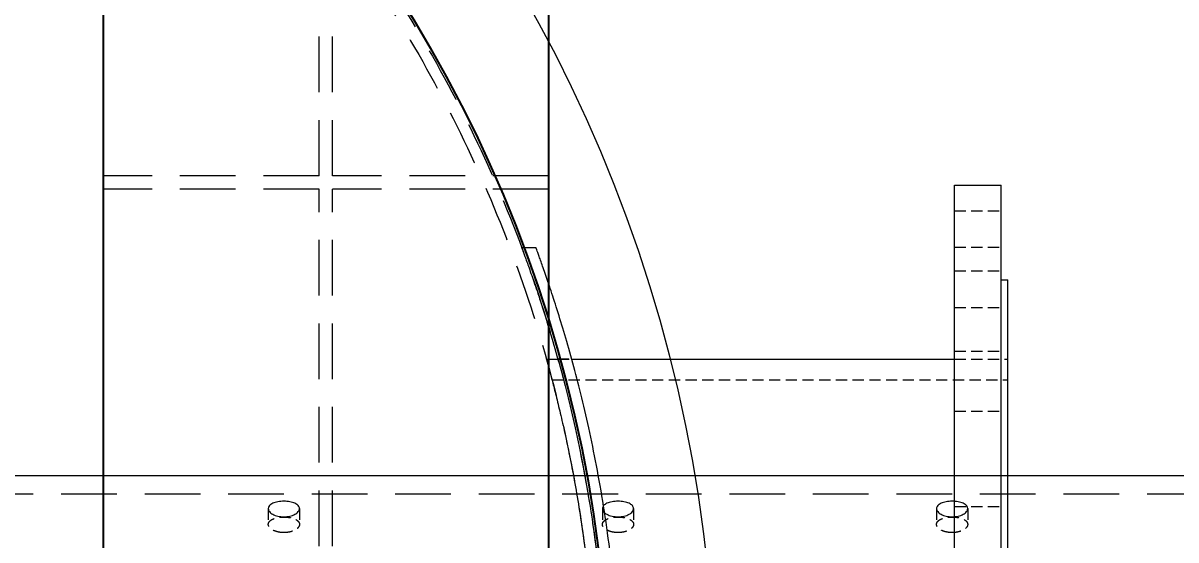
# Model space of a CAD drawing. Header units: millimetres. Extents: x -46397 to 283259, y -8690 to 23983.
# Drawn here: x 122625 to 123142, y 380 to 612 of the extents above; entities that cross this region are included whole.
import ezdxf

# ---------------------------------------------------------------- set-up
doc = ezdxf.new("R2010")
doc.units = ezdxf.units.MM
doc.linetypes.add('HIDDEN', pattern=[0.375, 0.25, -0.125])
doc.linetypes.add('HIDDENX2', pattern=[0.75, 0.5, -0.25])
doc.layers.get('Defpoints').update_dxf_attribs({"lineweight": 0})
for name, color, linetype, lineweight in [('CHUAN NET KHUAT', 4, 'HIDDEN', 0), ('DUONGCHINH', 7, 'Continuous', 25), ('PHANTOM 2', 8, 'Continuous', 0)]:
    doc.layers.add(name, color=color, linetype=linetype, lineweight=lineweight)
doc.layers.add('flashshoot', color=7, linetype='Continuous')
doc.styles.add('GHI CHÚ 1', font='isocp_IV25.ttf', dxfattribs={"width": 0.8})
doc.dimstyles.new('1-30SCALE', dxfattribs={"dimtxt": 75, "dimasz": 75, "dimexe": 37.5, "dimexo": 30, "dimgap": 30, "dimtad": 1, "dimtoh": 1, "dimdec": 0, "dimdsep": 46, "dimtxsty": 'GHI CHÚ 1', "dimcen": 0.09, "dimclrd": 256, "dimclre": 256, "dimclrt": 2, "dimadec": 0, "dimazin": 0, "dimtfac": 1, "dimtdec": 0, "dimtofl": 0, "dimtmove": 0, "dimatfit": 3, "dimfxl": 1, "dimlwd": 0, "dimlwe": 0, "dimarcsym": 0})

# ---------------------------------------------------------------- blocks, each defined once
blk = doc.blocks.new('A$C90275d84')
at = {"color": 2, "linetype": 'Continuous', "lineweight": 0, "ltscale": 10}
blk.add_line((-109.55, 1960), (-109.55, -3000), dxfattribs=at)
at = {"color": 1, "linetype": 'HIDDENX2', "lineweight": 0, "ltscale": 50}
blk.add_line((-101.37, 1960), (-101.37, -3000), dxfattribs=at)
at = {"color": 1, "linetype": 'HIDDENX2', "lineweight": 0, "ltscale": 10}
for p, q in [((-94.87, 767), (-87.79, 767)), ((-94.87, 753), (-87.79, 753)), ((-94.87, 617), (-87.79, 617)), ((-94.87, 603), (-87.79, 603)), ((-94.87, 467), (-87.79, 467)), ((-94.87, 453), (-87.79, 453))]:
    blk.add_line(p, q, dxfattribs=at)
at = {"color": 2, "linetype": 'Continuous', "lineweight": 0, "ltscale": 10}
for points in [[(-91.18, 760), (-91.18, 759.56), (-91.2, 759.11), (-91.3, 758.2), (-91.38, 757.75), (-91.57, 756.89), (-91.69, 756.48), (-91.98, 755.71), (-92.13, 755.36), (-92.47, 754.74), (-92.66, 754.45), (-93.06, 753.93), (-93.28, 753.71), (-93.73, 753.35), (-93.96, 753.22), (-94.42, 753.04), (-94.65, 753), (-95.09, 753), (-95.32, 753.04), (-95.76, 753.22), (-95.98, 753.35), (-96.39, 753.71), (-96.59, 753.93), (-96.94, 754.45), (-97.11, 754.74), (-97.39, 755.36), (-97.53, 755.71), (-97.76, 756.48), (-97.86, 756.89), (-98.02, 757.75), (-98.08, 758.2), (-98.16, 759.11), (-98.18, 759.56), (-98.18, 760.44), (-98.16, 760.89), (-98.08, 761.8), (-98.02, 762.25), (-97.86, 763.11), (-97.76, 763.52), (-97.53, 764.29), (-97.39, 764.64), (-97.11, 765.26), (-96.94, 765.55), (-96.59, 766.07), (-96.39, 766.29), (-95.98, 766.65), (-95.76, 766.78), (-95.32, 766.96), (-95.09, 767), (-94.65, 767), (-94.42, 766.96), (-93.96, 766.78), (-93.73, 766.65), (-93.28, 766.29), (-93.06, 766.07), (-92.66, 765.55), (-92.47, 765.26), (-92.13, 764.64), (-91.98, 764.29), (-91.69, 763.52), (-91.57, 763.11), (-91.38, 762.25), (-91.3, 761.8), (-91.2, 760.89), (-91.18, 760.44), (-91.18, 760)], [(-91.18, 610), (-91.18, 609.56), (-91.2, 609.11), (-91.3, 608.2), (-91.38, 607.75), (-91.57, 606.89), (-91.69, 606.48), (-91.98, 605.71), (-92.13, 605.36), (-92.47, 604.74), (-92.66, 604.45), (-93.06, 603.93), (-93.28, 603.71), (-93.73, 603.35), (-93.96, 603.22), (-94.42, 603.04), (-94.65, 603), (-95.09, 603), (-95.32, 603.04), (-95.76, 603.22), (-95.98, 603.35), (-96.39, 603.71), (-96.59, 603.93), (-96.94, 604.45), (-97.11, 604.74), (-97.39, 605.36), (-97.53, 605.71), (-97.76, 606.48), (-97.86, 606.89), (-98.02, 607.75), (-98.08, 608.2), (-98.16, 609.11), (-98.18, 609.56), (-98.18, 610.44), (-98.16, 610.89), (-98.08, 611.8), (-98.02, 612.25), (-97.86, 613.11), (-97.76, 613.52), (-97.53, 614.29), (-97.39, 614.64), (-97.11, 615.26), (-96.94, 615.55), (-96.59, 616.07), (-96.39, 616.29), (-95.98, 616.65), (-95.76, 616.78), (-95.32, 616.96), (-95.09, 617), (-94.65, 617), (-94.42, 616.96), (-93.96, 616.78), (-93.73, 616.65), (-93.28, 616.29), (-93.06, 616.07), (-92.66, 615.55), (-92.47, 615.26), (-92.13, 614.64), (-91.98, 614.29), (-91.69, 613.52), (-91.57, 613.11), (-91.38, 612.25), (-91.3, 611.8), (-91.2, 610.89), (-91.18, 610.44), (-91.18, 610)], [(-91.18, 460), (-91.18, 459.56), (-91.2, 459.11), (-91.3, 458.2), (-91.38, 457.75), (-91.57, 456.89), (-91.69, 456.48), (-91.98, 455.71), (-92.13, 455.36), (-92.47, 454.74), (-92.66, 454.45), (-93.06, 453.93), (-93.28, 453.71), (-93.73, 453.35), (-93.96, 453.22), (-94.42, 453.04), (-94.65, 453), (-95.09, 453), (-95.32, 453.04), (-95.76, 453.22), (-95.98, 453.35), (-96.39, 453.71), (-96.59, 453.93), (-96.94, 454.45), (-97.11, 454.74), (-97.39, 455.36), (-97.53, 455.71), (-97.76, 456.48), (-97.86, 456.89), (-98.02, 457.75), (-98.08, 458.2), (-98.16, 459.11), (-98.18, 459.56), (-98.18, 460.44), (-98.16, 460.89), (-98.08, 461.8), (-98.02, 462.25), (-97.86, 463.11), (-97.76, 463.52), (-97.53, 464.29), (-97.39, 464.64), (-97.11, 465.26), (-96.94, 465.55), (-96.59, 466.07), (-96.39, 466.29), (-95.98, 466.65), (-95.76, 466.78), (-95.32, 466.96), (-95.09, 467), (-94.65, 467), (-94.42, 466.96), (-93.96, 466.78), (-93.73, 466.65), (-93.28, 466.29), (-93.06, 466.07), (-92.66, 465.55), (-92.47, 465.26), (-92.13, 464.64), (-91.98, 464.29), (-91.69, 463.52), (-91.57, 463.11), (-91.38, 462.25), (-91.3, 461.8), (-91.2, 460.89), (-91.18, 460.44), (-91.18, 460)]]:
    blk.add_open_spline(points, degree=3, knots=[0, 0, 0, 0, 1.318789, 1.318789, 2.637578, 2.637578, 3.956368, 3.956368, 5.275157, 5.275157, 6.593945, 6.593945, 7.912734, 7.912734, 9.231522, 9.231522, 10.550311, 10.550311, 11.869099, 11.869099, 13.187888, 13.187888, 14.506676, 14.506676, 15.825465, 15.825465, 17.144254, 17.144254, 18.463043, 18.463043, 19.781833, 19.781833, 21.100622, 21.100622, 22.419411, 22.419411, 23.7382, 23.7382, 25.05699, 25.05699, 26.375779, 26.375779, 27.694567, 27.694567, 29.013356, 29.013356, 30.332144, 30.332144, 31.650933, 31.650933, 32.969721, 32.969721, 34.28851, 34.28851, 35.607298, 35.607298, 36.926087, 36.926087, 38.244876, 38.244876, 39.563665, 39.563665, 40.882454, 40.882454, 42.201244, 42.201244, 42.201244, 42.201244], dxfattribs=at)
at = {"color": 1, "linetype": 'HIDDENX2', "lineweight": 0, "ltscale": 10}
for points in [[(-84.08, 760), (-84.08, 760.44), (-84.1, 760.89), (-84.2, 761.8), (-84.28, 762.25), (-84.48, 763.11), (-84.6, 763.52), (-84.88, 764.29), (-85.04, 764.64), (-85.38, 765.26), (-85.57, 765.55), (-85.97, 766.07), (-86.19, 766.29), (-86.64, 766.65), (-86.88, 766.78), (-87.34, 766.96), (-87.57, 767), (-88.01, 767), (-88.23, 766.96), (-88.68, 766.78), (-88.89, 766.65), (-89.3, 766.29), (-89.5, 766.07), (-89.86, 765.55), (-90.02, 765.26), (-90.3, 764.64), (-90.43, 764.29), (-90.66, 763.52), (-90.76, 763.11), (-90.92, 762.25), (-90.98, 761.8), (-91.06, 760.89), (-91.08, 760.44), (-91.08, 759.56), (-91.06, 759.11), (-90.98, 758.2), (-90.92, 757.75), (-90.76, 756.89), (-90.66, 756.48), (-90.43, 755.71), (-90.3, 755.36), (-90.02, 754.74), (-89.86, 754.45), (-89.5, 753.93), (-89.3, 753.71), (-88.89, 753.35), (-88.68, 753.22), (-88.23, 753.04), (-88.01, 753), (-87.57, 753), (-87.34, 753.04), (-86.88, 753.22), (-86.64, 753.35), (-86.19, 753.71), (-85.97, 753.93), (-85.57, 754.45), (-85.38, 754.74), (-85.04, 755.36), (-84.88, 755.71), (-84.6, 756.48), (-84.48, 756.89), (-84.28, 757.75), (-84.2, 758.2), (-84.1, 759.11), (-84.08, 759.56), (-84.08, 760)], [(-84.08, 610), (-84.08, 610.44), (-84.1, 610.89), (-84.2, 611.8), (-84.28, 612.25), (-84.48, 613.11), (-84.6, 613.52), (-84.88, 614.29), (-85.04, 614.64), (-85.38, 615.26), (-85.57, 615.55), (-85.97, 616.07), (-86.19, 616.29), (-86.64, 616.65), (-86.88, 616.78), (-87.34, 616.96), (-87.57, 617), (-88.01, 617), (-88.23, 616.96), (-88.68, 616.78), (-88.89, 616.65), (-89.3, 616.29), (-89.5, 616.07), (-89.86, 615.55), (-90.02, 615.26), (-90.3, 614.64), (-90.43, 614.29), (-90.66, 613.52), (-90.76, 613.11), (-90.92, 612.25), (-90.98, 611.8), (-91.06, 610.89), (-91.08, 610.44), (-91.08, 609.56), (-91.06, 609.11), (-90.98, 608.2), (-90.92, 607.75), (-90.76, 606.89), (-90.66, 606.48), (-90.43, 605.71), (-90.3, 605.36), (-90.02, 604.74), (-89.86, 604.45), (-89.5, 603.93), (-89.3, 603.71), (-88.89, 603.35), (-88.68, 603.22), (-88.23, 603.04), (-88.01, 603), (-87.57, 603), (-87.34, 603.04), (-86.88, 603.22), (-86.64, 603.35), (-86.19, 603.71), (-85.97, 603.93), (-85.57, 604.45), (-85.38, 604.74), (-85.04, 605.36), (-84.88, 605.71), (-84.6, 606.48), (-84.48, 606.89), (-84.28, 607.75), (-84.2, 608.2), (-84.1, 609.11), (-84.08, 609.56), (-84.08, 610)], [(-84.08, 460), (-84.08, 460.44), (-84.1, 460.89), (-84.2, 461.8), (-84.28, 462.25), (-84.48, 463.11), (-84.6, 463.52), (-84.88, 464.29), (-85.04, 464.64), (-85.38, 465.26), (-85.57, 465.55), (-85.97, 466.07), (-86.19, 466.29), (-86.64, 466.65), (-86.88, 466.78), (-87.34, 466.96), (-87.57, 467), (-88.01, 467), (-88.23, 466.96), (-88.68, 466.78), (-88.89, 466.65), (-89.3, 466.29), (-89.5, 466.07), (-89.86, 465.55), (-90.02, 465.26), (-90.3, 464.64), (-90.43, 464.29), (-90.66, 463.52), (-90.76, 463.11), (-90.92, 462.25), (-90.98, 461.8), (-91.06, 460.89), (-91.08, 460.44), (-91.08, 459.56), (-91.06, 459.11), (-90.98, 458.2), (-90.92, 457.75), (-90.76, 456.89), (-90.66, 456.48), (-90.43, 455.71), (-90.3, 455.36), (-90.02, 454.74), (-89.86, 454.45), (-89.5, 453.93), (-89.3, 453.71), (-88.89, 453.35), (-88.68, 453.22), (-88.23, 453.04), (-88.01, 453), (-87.57, 453), (-87.34, 453.04), (-86.88, 453.22), (-86.64, 453.35), (-86.19, 453.71), (-85.97, 453.93), (-85.57, 454.45), (-85.38, 454.74), (-85.04, 455.36), (-84.88, 455.71), (-84.6, 456.48), (-84.48, 456.89), (-84.28, 457.75), (-84.2, 458.2), (-84.1, 459.11), (-84.08, 459.56), (-84.08, 460)]]:
    blk.add_open_spline(points, degree=3, knots=[0, 0, 0, 0, 1.318854, 1.318854, 2.637708, 2.637708, 3.956563, 3.956563, 5.275417, 5.275417, 6.59427, 6.59427, 7.913123, 7.913123, 9.231977, 9.231977, 10.55083, 10.55083, 11.869683, 11.869683, 13.188536, 13.188536, 14.507389, 14.507389, 15.826243, 15.826243, 17.145097, 17.145097, 18.463951, 18.463951, 19.782805, 19.782805, 21.10166, 21.10166, 22.420514, 22.420514, 23.739368, 23.739368, 25.058222, 25.058222, 26.377077, 26.377077, 27.69593, 27.69593, 29.014783, 29.014783, 30.333636, 30.333636, 31.652489, 31.652489, 32.971343, 32.971343, 34.290196, 34.290196, 35.609049, 35.609049, 36.927902, 36.927902, 38.246757, 38.246757, 39.565611, 39.565611, 40.884465, 40.884465, 42.203319, 42.203319, 42.203319, 42.203319], dxfattribs=at)
blk = doc.blocks.new('A$Cd0a137ae')
at = {"color": 3, "linetype": 'HIDDENX2', "lineweight": 0, "ltscale": 50}
for radius in [605, 600, 600]:
    blk.add_circle((0, 2.33), radius, dxfattribs=at)
at = {"color": 2, "linetype": 'Continuous', "lineweight": 0}
blk.add_arc((0, 2.33), 606, 270, 90, dxfattribs=at)
at = {"layer": 'DUONGCHINH', "color": 2}
blk.add_circle((0, 2.33), 606, dxfattribs=at)
blk = doc.blocks.new('A$C87972526')
at = {"color": 5, "linetype": 'Continuous', "lineweight": 0}
blk.add_circle((0, 2.34), 656, dxfattribs=at)
blk = doc.blocks.new('ksajd jkajkdqwe')
at = {"color": 2, "linetype": 'Continuous', "lineweight": 0, "ltscale": 10}
for p, q in [((5765.75, 0.05), (5765.75, 240.05)), ((5765.75, 240.05), (5786.75, 240.05)), ((5786.75, 0.05), (5786.75, 240.05)), ((5571.41, 212), (5577.81, 212)), ((5786.75, 197.55), (5789.75, 197.55)), ((5789.75, 0.05), (5789.75, 197.55)), ((5582.48, 162), (5587.67, 162)), ((5593.89, 162), (5765.75, 162))]:
    blk.add_line(p, q, dxfattribs=at)
at = {"color": 1, "linetype": 'HIDDENX2', "lineweight": 0, "ltscale": 10}
for p, q in [((5765.75, 228.55), (5786.75, 228.55)), ((5765.75, 212.19), (5786.75, 212.19)), ((5765.75, 201.55), (5786.75, 201.55)), ((5765.75, 185.19), (5786.75, 185.19)), ((5587.66, 162.03), (5593.89, 162.03)), ((5587.67, 162), (5593.89, 162)), ((5765.75, 165.58), (5786.75, 165.58)), ((5765.75, 162), (5789.75, 162)), ((5765.75, 162), (5789.75, 162)), ((5585, 152.73), (5789.75, 152.73)), ((5765.75, 138.58), (5786.75, 138.58)), ((5765.75, 95.83), (5786.75, 95.83))]:
    blk.add_line(p, q, dxfattribs=at)
at = {"color": 2, "linetype": 'Continuous', "lineweight": 0, "ltscale": 10}
for points, knots in [([(5571.41, 212), (5571.41, 212), (5571.53, 211.68), (5572.02, 210.35), (5572.39, 209.35), (5573.39, 206.64), (5574.01, 204.93), (5575.46, 200.84), (5576.3, 198.45), (5578.15, 193.02), (5579.17, 189.99), (5581.33, 183.32), (5582.48, 179.7), (5584.83, 171.94), (5586.04, 167.8), (5588.48, 159.13), (5589.7, 154.6), (5592.09, 145.25), (5593.3, 140.28), (5595.7, 129.78), (5596.89, 124.26), (5599.19, 112.75), (5600.3, 106.75), (5602.38, 94.38), (5603.36, 88), (5605.13, 74.96), (5605.93, 68.29), (5607.31, 54.78), (5607.89, 47.94), (5608.82, 34.2), (5609.17, 27.3), (5609.64, 13.58), (5609.75, 6.76), (5609.75, -6.66), (5609.64, -13.48), (5609.17, -27.2), (5608.82, -34.09), (5607.89, -47.83), (5607.31, -54.68), (5605.93, -68.19), (5605.13, -74.85), (5603.36, -87.89), (5602.38, -94.27), (5600.3, -106.65), (5599.19, -112.64), (5596.89, -124.16), (5595.7, -129.68), (5593.3, -140.17), (5592.09, -145.15), (5589.7, -154.49), (5588.48, -159.03), (5586.04, -167.7), (5584.83, -171.83), (5582.48, -179.59), (5581.33, -183.22), (5579.17, -189.88), (5578.15, -192.92), (5576.3, -198.35), (5575.46, -200.74), (5574.01, -204.83), (5573.39, -206.53), (5572.39, -209.25), (5572.02, -210.25), (5571.53, -211.58), (5571.41, -211.9), (5571.41, -211.9)], [0, 0, 0, 0, 20.151758, 20.151758, 40.303516, 40.303516, 60.455274, 60.455274, 80.607031, 80.607031, 100.758789, 100.758789, 120.910547, 120.910547, 141.062305, 141.062305, 161.214063, 161.214063, 181.354281, 181.354281, 201.4945, 201.4945, 221.634718, 221.634718, 241.774936, 241.774936, 261.915155, 261.915155, 282.055373, 282.055373, 302.195592, 302.195592, 322.33581, 322.33581, 342.476028, 342.476028, 362.616247, 362.616247, 382.756465, 382.756465, 402.896684, 402.896684, 423.036902, 423.036902, 443.17712, 443.17712, 463.317339, 463.317339, 483.457557, 483.457557, 503.609315, 503.609315, 523.761073, 523.761073, 543.912831, 543.912831, 564.064589, 564.064589, 584.216346, 584.216346, 604.368104, 604.368104, 624.519862, 624.519862, 644.67162, 644.67162, 644.67162, 644.67162]), ([(5577.81, -211.9), (5577.81, -211.9), (5577.93, -211.58), (5578.42, -210.25), (5578.78, -209.25), (5579.77, -206.54), (5580.38, -204.83), (5581.82, -200.74), (5582.65, -198.35), (5584.48, -192.92), (5585.49, -189.89), (5587.62, -183.22), (5588.75, -179.6), (5591.09, -171.84), (5592.29, -167.7), (5594.69, -159.03), (5595.9, -154.49), (5598.26, -145.15), (5599.46, -140.17), (5601.84, -129.68), (5603.02, -124.16), (5605.3, -112.64), (5606.39, -106.64), (5608.46, -94.27), (5609.42, -87.89), (5611.18, -74.85), (5611.96, -68.18), (5613.33, -54.67), (5613.91, -47.83), (5614.83, -34.09), (5615.18, -27.19), (5615.64, -13.48), (5615.75, -6.66), (5615.75, 6.76), (5615.64, 13.58), (5615.18, 27.3), (5614.83, 34.19), (5613.91, 47.93), (5613.33, 54.77), (5611.96, 68.28), (5611.18, 74.95), (5609.42, 87.99), (5608.46, 94.37), (5606.39, 106.75), (5605.3, 112.74), (5603.02, 124.26), (5601.84, 129.78), (5599.46, 140.28), (5598.26, 145.25), (5595.9, 154.6), (5594.69, 159.13), (5592.29, 167.81), (5591.09, 171.94), (5588.75, 179.7), (5587.62, 183.33), (5585.49, 189.99), (5584.48, 193.03), (5582.65, 198.45), (5581.82, 200.84), (5580.38, 204.93), (5579.77, 206.64), (5578.78, 209.35), (5578.42, 210.35), (5577.93, 211.68), (5577.81, 212), (5577.81, 212)], [0, 0, 0, 0, 20.147644, 20.147644, 40.295288, 40.295288, 60.442932, 60.442932, 80.590576, 80.590576, 100.73822, 100.73822, 120.885864, 120.885864, 141.033508, 141.033508, 161.181152, 161.181152, 181.317733, 181.317733, 201.454314, 201.454314, 221.590894, 221.590894, 241.727475, 241.727475, 261.864056, 261.864056, 282.000636, 282.000636, 302.137217, 302.137217, 322.273798, 322.273798, 342.410378, 342.410378, 362.546959, 362.546959, 382.68354, 382.68354, 402.82012, 402.82012, 422.956701, 422.956701, 443.093282, 443.093282, 463.229862, 463.229862, 483.366443, 483.366443, 503.514087, 503.514087, 523.661731, 523.661731, 543.809375, 543.809375, 563.957019, 563.957019, 584.104663, 584.104663, 604.252307, 604.252307, 624.399951, 624.399951, 644.547595, 644.547595, 644.547595, 644.547595]), ([(5582.48, 162), (5582.48, 162), (5582.55, 161.76), (5582.83, 160.75), (5583.04, 159.99), (5583.61, 157.93), (5583.96, 156.63), (5584.79, 153.51), (5585.28, 151.69), (5586.34, 147.55), (5586.93, 145.23), (5588.17, 140.13), (5588.83, 137.36), (5590.2, 131.42), (5590.9, 128.26), (5592.31, 121.62), (5593.02, 118.15), (5594.41, 110.99), (5595.12, 107.18), (5596.52, 99.14), (5597.22, 94.91), (5598.56, 86.09), (5599.21, 81.5), (5600.43, 72.03), (5601.01, 67.15), (5602.04, 57.18), (5602.51, 52.09), (5603.32, 41.77), (5603.66, 36.55), (5604.21, 26.07), (5604.41, 20.81), (5604.68, 10.36), (5604.75, 5.16), (5604.75, -5.06), (5604.68, -10.25), (5604.41, -20.71), (5604.21, -25.96), (5603.66, -36.45), (5603.32, -41.67), (5602.51, -51.99), (5602.04, -57.08), (5601.01, -67.05), (5600.43, -71.93), (5599.21, -81.4), (5598.56, -85.99), (5597.22, -94.8), (5596.52, -99.03), (5595.12, -107.07), (5594.41, -110.88), (5593.02, -118.05), (5592.31, -121.52), (5590.9, -128.16), (5590.2, -131.32), (5588.83, -137.26), (5588.17, -140.03), (5586.93, -145.12), (5586.34, -147.44), (5585.28, -151.58), (5584.79, -153.4), (5583.96, -156.52), (5583.61, -157.82), (5583.04, -159.88), (5582.83, -160.65), (5582.55, -161.66), (5582.48, -161.9), (5582.48, -161.9)], [0, 0, 0, 0, 15.334895, 15.334895, 30.669791, 30.669791, 46.004686, 46.004686, 61.339582, 61.339582, 76.674477, 76.674477, 92.009372, 92.009372, 107.344268, 107.344268, 122.679163, 122.679163, 138.011115, 138.011115, 153.343068, 153.343068, 168.67502, 168.67502, 184.006972, 184.006972, 199.338924, 199.338924, 214.670877, 214.670877, 230.002829, 230.002829, 245.334781, 245.334781, 260.666733, 260.666733, 275.998686, 275.998686, 291.330638, 291.330638, 306.66259, 306.66259, 321.994542, 321.994542, 337.326495, 337.326495, 352.658447, 352.658447, 367.990399, 367.990399, 383.325294, 383.325294, 398.66019, 398.66019, 413.995085, 413.995085, 429.329981, 429.329981, 444.664876, 444.664876, 459.999771, 459.999771, 475.334667, 475.334667, 490.669562, 490.669562, 490.669562, 490.669562])]:
    blk.add_open_spline(points, degree=3, knots=knots, dxfattribs=at)
blk = doc.blocks.new('SD2-3')
at = {"layer": 'CHUAN NET KHUAT', "ltscale": 100}
for p, q in [((97, 1092.8), (97, 1402.5)), ((103, 1092.8), (103, 1402.5)), ((97, 1092.8), (0, 1092.8)), ((200, 1092.8), (103, 1092.8)), ((97, 1086.8), (0, 1086.8)), ((97, 851.5), (97, 1086.8)), ((200, 1086.8), (103, 1086.8)), ((103, 851.5), (103, 1086.8))]:
    blk.add_line(p, q, dxfattribs=at)
at = {"layer": 'DUONGCHINH'}
for p, q in [((0, 1428.5), (0, 268.5)), ((200, 1428.5), (200, 268.5))]:
    blk.add_line(p, q, dxfattribs=at)
blk = doc.blocks.new('*D617')
at = {"layer": 'Defpoints', "color": 0, "transparency": 16777216}
for p in [(123381.61, 1493.36), (121631.61, 470.55, -1.5), (123381.61, 470.55, -1.5)]:
    blk.add_point(p, dxfattribs=at)
at = {"layer": 'PHANTOM 2', "linetype": 'Continuous', "lineweight": 0, "transparency": 16777216}
for p, q in [((121631.61, 500.55), (121631.61, 1523.36)), ((123381.61, 500.55), (123381.61, 1523.36)), ((121721.61, 1493.36), (123291.61, 1493.36))]:
    blk.add_line(p, q, dxfattribs=at)
at = {"layer": 'PHANTOM 2', "transparency": 16777216}
for points in [[(121721.61, 1508.36), (121721.61, 1478.36), (121631.61, 1493.36)], [(123291.61, 1508.36), (123291.61, 1478.36), (123381.61, 1493.36)]]:
    blk.add_solid(points, dxfattribs=at)
at = {"layer": 'PHANTOM 2', "color": 2, "transparency": 16777216, "insert": (122506.61, 1570.86), "char_height": 95, "attachment_point": 5, "style": 'GHI CHÚ 1'}
blk.add_mtext('1750', dxfattribs=at)

msp = doc.modelspace()

# ---------------------------------------------------------------- block references
for name, p in [('SD2-3', (122660.45, -548.85, -1.5)), ('A$C87972526', (122279.28, 297.32, -1.5)), ('A$Cd0a137ae', (122281.61, 297.32, -1.5)), ('ksajd jkajkdqwe', (117276.94, 299.65, -1.5))]:
    msp.add_blockref(name, p)
at = {"layer": 'flashshoot', "rotation": 270}
msp.add_blockref('A$C90275d84', (122281.61, 299.65, -1.5), dxfattribs=at)

# ---------------------------------------------------------------- dimensions: what is measured, and where the dimension line sits
at = {"layer": 'PHANTOM 2'}
dim = msp.add_linear_dim(base=(123381.61, 1493.36), p1=(121631.61, 470.55, -1.5), p2=(123381.61, 470.55, -1.5), dimstyle='1-30SCALE', override={"dimtxt": 95, "dimasz": 90, "dimexe": 30, "dimtmove": 1}, dxfattribs=at)
dim.commit()
dim.dimension.update_dxf_attribs({"geometry": '*D617', "text_midpoint": (122506.61, 1570.86)})

doc.saveas('drawing.dxf')
